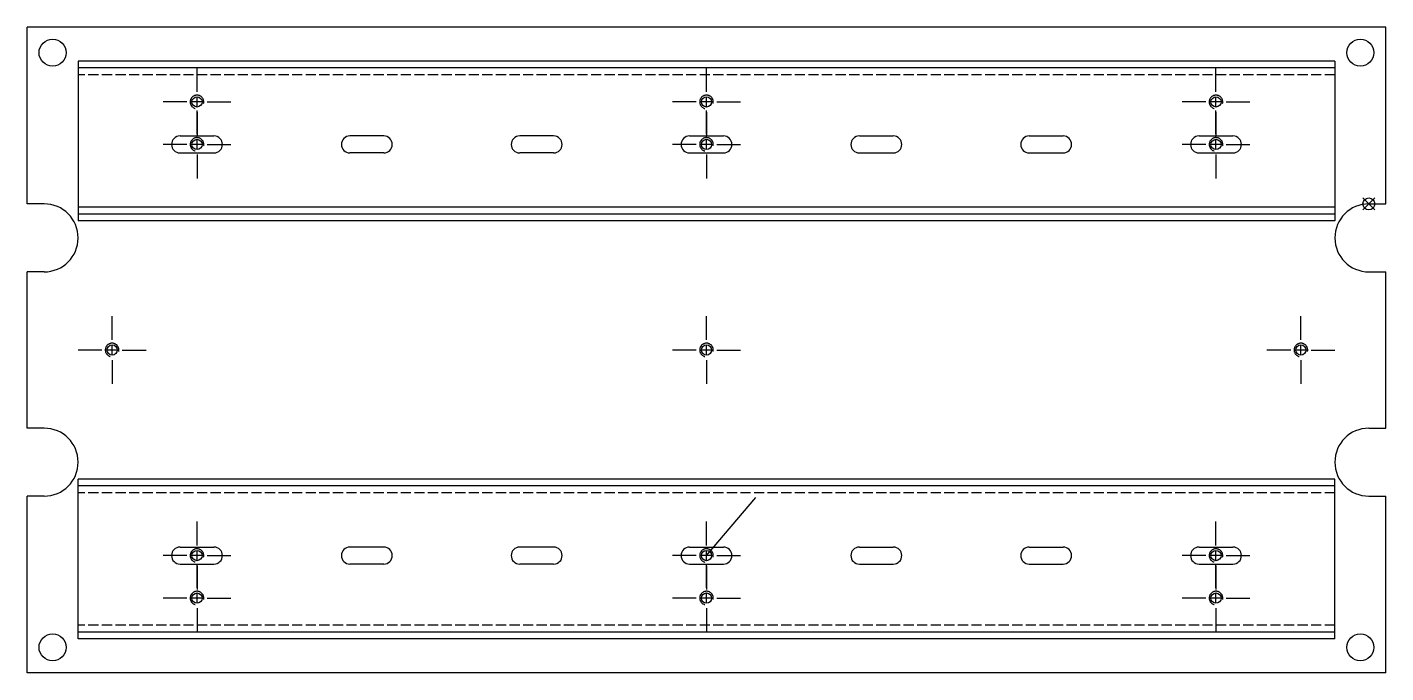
# Model space of a CAD drawing. Extents: x -720 to -320, y 132 to 322.
import ezdxf

# ---------------------------------------------------------------- set-up
doc = ezdxf.new("R2010")
doc.units = 0
doc.header["$MEASUREMENT"] = 0
for name, pattern in [('CENTER', [22, 20, -1, 0, -1]), ('DASHED', [4, 3, -1]), ('THIN', [200000, 200000, 0])]:
    doc.linetypes.add(name, pattern=pattern)
doc.layers.get('0').update_dxf_attribs({"linetype": 'CONTINUOUS'})
doc.layers.add('$PARTREF_BOM', color=7, linetype='CONTINUOUS')
doc.styles.get("Standard").update_dxf_attribs({"font": 'txt.shx', "bigfont": 'chineset.shx'})

# ---------------------------------------------------------------- blocks, each defined once
blk = doc.blocks.new('PARTREF')
at = {"layer": '$PARTREF_BOM', "color": 2}
for p, q in [((-1.75, -1.75), (1.75, 1.75)), ((-1.75, 1.75), (1.75, -1.75))]:
    blk.add_line(p, q, dxfattribs=at)
blk.add_circle((0, 0), 1.75, dxfattribs=at)
at = {"layer": '$PARTREF_BOM', "color": 2, "flags": 1}
for tag, p in [('TAG5', (-16.09, -4.95)), ('TAG10', (-5.65, -5)), ('TAG15', (5.59, -4.74)), ('TAG4', (-16.09, -8.95)), ('TAG9', (-5.65, -9)), ('TAG14', (5.59, -8.74)), ('TAG3', (-16.09, -12.95)), ('TAG8', (-5.65, -13)), ('TAG13', (5.59, -12.74)), ('TAG2', (-16.09, -16.95)), ('TAG7', (-5.65, -17)), ('TAG12', (5.59, -16.74)), ('TAG1', (-16.09, -20.95)), ('TAG6', (-5.65, -21)), ('TAG11', (5.59, -20.74))]:
    blk.add_attdef(tag, p, '', height=2.5, dxfattribs=at)

msp = doc.modelspace()

# ---------------------------------------------------------------- linework, layer by layer
at = {"color": 7, "linetype": 'CONTINUOUS'}
for p, q in [((-719.95, 270.08), (-719.95, 322.08)), ((-319.95, 322.08), (-719.95, 322.08)), ((-319.95, 270.08), (-319.95, 322.08)), ((-704.95, 312.08), (-704.95, 267.08)), ((-334.95, 312.08), (-704.95, 312.08)), ((-334.95, 312.08), (-334.95, 267.08)), ((-704.95, 310.08), (-704.95, 265.08)), ((-334.95, 310.08), (-704.95, 310.08)), ((-334.95, 310.08), (-334.95, 265.08)), ((-674.95, 290.08), (-664.95, 290.08)), ((-614.95, 290.08), (-624.95, 290.08)), ((-564.95, 290.08), (-574.95, 290.08)), ((-524.95, 290.08), (-514.95, 290.08)), ((-474.95, 290.08), (-464.95, 290.08)), ((-424.95, 290.08), (-414.95, 290.08)), ((-374.95, 290.08), (-364.95, 290.08)), ((-674.95, 285.08), (-664.95, 285.08)), ((-614.95, 285.08), (-624.95, 285.08)), ((-564.95, 285.08), (-574.95, 285.08)), ((-524.95, 285.08), (-514.95, 285.08)), ((-474.95, 285.08), (-464.95, 285.08)), ((-424.95, 285.08), (-414.95, 285.08)), ((-374.95, 285.08), (-364.95, 285.08)), ((-714.95, 270.08), (-719.95, 270.08)), ((-334.95, 269.08), (-704.95, 269.08)), ((-324.95, 270.08), (-319.95, 270.08)), ((-334.95, 267.08), (-704.95, 267.08)), ((-334.95, 265.08), (-704.95, 265.08)), ((-714.95, 250.08), (-719.95, 250.08)), ((-719.95, 204.08), (-719.95, 250.08)), ((-324.95, 250.08), (-319.95, 250.08)), ((-319.95, 204.08), (-319.95, 250.08)), ((-714.95, 204.08), (-719.95, 204.08)), ((-324.95, 204.08), (-319.95, 204.08)), ((-704.95, 144.08), (-704.95, 189.08)), ((-334.95, 189.08), (-704.95, 189.08)), ((-334.95, 144.08), (-334.95, 189.08)), ((-714.95, 184.08), (-719.95, 184.08)), ((-719.95, 132.08), (-719.95, 184.08)), ((-704.95, 142.08), (-704.95, 187.08)), ((-334.95, 187.08), (-704.95, 187.08)), ((-334.95, 142.08), (-334.95, 187.08)), ((-324.95, 184.08), (-319.95, 184.08)), ((-319.95, 132.08), (-319.95, 184.08)), ((-674.95, 169.08), (-664.95, 169.08)), ((-614.95, 169.08), (-624.95, 169.08)), ((-564.95, 169.08), (-574.95, 169.08)), ((-524.95, 169.08), (-514.95, 169.08)), ((-474.95, 169.08), (-464.95, 169.08)), ((-424.95, 169.08), (-414.95, 169.08)), ((-374.95, 169.08), (-364.95, 169.08)), ((-674.95, 164.08), (-664.95, 164.08)), ((-614.95, 164.08), (-624.95, 164.08)), ((-564.95, 164.08), (-574.95, 164.08)), ((-524.95, 164.08), (-514.95, 164.08)), ((-474.95, 164.08), (-464.95, 164.08)), ((-424.95, 164.08), (-414.95, 164.08)), ((-374.95, 164.08), (-364.95, 164.08)), ((-334.95, 144.08), (-704.95, 144.08)), ((-334.95, 142.08), (-704.95, 142.08)), ((-319.95, 132.08), (-719.95, 132.08))]:
    msp.add_line(p, q, dxfattribs=at)
at = {"color": 3, "linetype": 'DASHED'}
for p, q in [((-334.95, 310.08), (-704.95, 310.08)), ((-334.95, 308.08), (-704.95, 308.08)), ((-334.95, 267.08), (-704.95, 267.08)), ((-334.95, 187.08), (-704.95, 187.08)), ((-334.95, 185.08), (-704.95, 185.08)), ((-334.95, 146.08), (-704.95, 146.08)), ((-334.95, 144.08), (-704.95, 144.08))]:
    msp.add_line(p, q, dxfattribs=at)
at = {"color": 1, "linetype": 'CENTER'}
for p, q in [((-669.95, 303.08), (-669.95, 310.08)), ((-519.95, 303.08), (-519.95, 310.08)), ((-369.95, 303.08), (-369.95, 310.08)), ((-672.95, 300.08), (-679.95, 300.08)), ((-668.45, 300.08), (-671.45, 300.08)), ((-669.95, 298.58), (-669.95, 301.58)), ((-666.95, 300.08), (-659.95, 300.08)), ((-522.95, 300.08), (-529.95, 300.08)), ((-518.45, 300.08), (-521.45, 300.08)), ((-519.95, 298.58), (-519.95, 301.58)), ((-516.95, 300.08), (-509.95, 300.08)), ((-372.95, 300.08), (-379.95, 300.08)), ((-368.45, 300.08), (-371.45, 300.08)), ((-369.95, 298.58), (-369.95, 301.58)), ((-366.95, 300.08), (-359.95, 300.08)), ((-669.95, 290.58), (-669.95, 297.58)), ((-669.95, 297.08), (-669.95, 290.08)), ((-519.95, 290.58), (-519.95, 297.58)), ((-519.95, 297.08), (-519.95, 290.08)), ((-369.95, 290.58), (-369.95, 297.58)), ((-369.95, 297.08), (-369.95, 290.08)), ((-669.95, 286.08), (-669.95, 289.08)), ((-519.95, 286.08), (-519.95, 289.08)), ((-369.95, 286.08), (-369.95, 289.08)), ((-672.95, 287.58), (-679.95, 287.58)), ((-668.45, 287.58), (-671.45, 287.58)), ((-669.95, 284.58), (-669.95, 277.58)), ((-666.95, 287.58), (-659.95, 287.58)), ((-522.95, 287.58), (-529.95, 287.58)), ((-518.45, 287.58), (-521.45, 287.58)), ((-519.95, 284.58), (-519.95, 277.58)), ((-516.95, 287.58), (-509.95, 287.58)), ((-372.95, 287.58), (-379.95, 287.58)), ((-368.45, 287.58), (-371.45, 287.58)), ((-369.95, 284.58), (-369.95, 277.58)), ((-366.95, 287.58), (-359.95, 287.58)), ((-694.95, 230.08), (-694.95, 237.08)), ((-519.95, 230.08), (-519.95, 237.08)), ((-344.95, 230.08), (-344.95, 237.08)), ((-694.95, 225.58), (-694.95, 228.58)), ((-519.95, 225.58), (-519.95, 228.58)), ((-344.95, 225.58), (-344.95, 228.58)), ((-697.95, 227.08), (-704.95, 227.08)), ((-693.45, 227.08), (-696.45, 227.08)), ((-694.95, 224.08), (-694.95, 217.08)), ((-691.95, 227.08), (-684.95, 227.08)), ((-522.95, 227.08), (-529.95, 227.08)), ((-518.45, 227.08), (-521.45, 227.08)), ((-519.95, 224.08), (-519.95, 217.08)), ((-516.95, 227.08), (-509.95, 227.08)), ((-347.95, 227.08), (-354.95, 227.08)), ((-343.45, 227.08), (-346.45, 227.08)), ((-344.95, 224.08), (-344.95, 217.08)), ((-341.95, 227.08), (-334.95, 227.08)), ((-669.95, 169.58), (-669.95, 176.58)), ((-519.95, 169.58), (-519.95, 176.58)), ((-369.95, 169.58), (-369.95, 176.58)), ((-669.95, 165.08), (-669.95, 168.08)), ((-519.95, 165.08), (-519.95, 168.08)), ((-369.95, 165.08), (-369.95, 168.08)), ((-672.95, 166.58), (-679.95, 166.58)), ((-668.45, 166.58), (-671.45, 166.58)), ((-669.95, 157.08), (-669.95, 164.08)), ((-666.95, 166.58), (-659.95, 166.58)), ((-522.95, 166.58), (-529.95, 166.58)), ((-518.45, 166.58), (-521.45, 166.58)), ((-519.95, 157.08), (-519.95, 164.08)), ((-516.95, 166.58), (-509.95, 166.58)), ((-372.95, 166.58), (-379.95, 166.58)), ((-368.45, 166.58), (-371.45, 166.58)), ((-369.95, 157.08), (-369.95, 164.08)), ((-366.95, 166.58), (-359.95, 166.58)), ((-669.95, 163.58), (-669.95, 156.58)), ((-519.95, 163.58), (-519.95, 156.58)), ((-369.95, 163.58), (-369.95, 156.58)), ((-672.95, 154.08), (-679.95, 154.08)), ((-668.45, 154.08), (-671.45, 154.08)), ((-669.95, 152.58), (-669.95, 155.58)), ((-666.95, 154.08), (-659.95, 154.08)), ((-522.95, 154.08), (-529.95, 154.08)), ((-518.45, 154.08), (-521.45, 154.08)), ((-519.95, 152.58), (-519.95, 155.58)), ((-516.95, 154.08), (-509.95, 154.08)), ((-372.95, 154.08), (-379.95, 154.08)), ((-368.45, 154.08), (-371.45, 154.08)), ((-369.95, 152.58), (-369.95, 155.58)), ((-366.95, 154.08), (-359.95, 154.08)), ((-669.95, 151.08), (-669.95, 144.08)), ((-519.95, 151.08), (-519.95, 144.08)), ((-369.95, 151.08), (-369.95, 144.08))]:
    msp.add_line(p, q, dxfattribs=at)
at = {"color": 7}
msp.add_line((-519.95, 166.58), (-505.46, 183.63), dxfattribs=at)
at = {"color": 7, "linetype": 'CONTINUOUS'}
for centre, radius in [((-712.45, 314.58), 4), ((-327.45, 314.58), 4), ((-669.95, 300.08), 1.5), ((-519.95, 300.08), 1.5), ((-369.95, 300.08), 1.5), ((-669.95, 287.58), 1.5), ((-519.95, 287.58), 1.5), ((-369.95, 287.58), 1.5), ((-694.95, 227.08), 1.5), ((-519.95, 227.08), 1.5), ((-344.95, 227.08), 1.5), ((-669.95, 166.58), 1.5), ((-519.95, 166.58), 1.5), ((-369.95, 166.58), 1.5), ((-669.95, 154.08), 1.5), ((-519.95, 154.08), 1.5), ((-369.95, 154.08), 1.5), ((-712.45, 139.58), 4), ((-327.45, 139.58), 4)]:
    msp.add_circle(centre, radius, dxfattribs=at)
at = {"color": 4, "linetype": 'THIN'}
for centre, start, end in [((-669.95, 300.08), 347.4382, 180), ((-669.95, 300.08), 180, 255.0099), ((-519.95, 300.08), 347.4382, 180), ((-519.95, 300.08), 180, 255.0099), ((-369.95, 300.08), 347.4382, 180), ((-369.95, 300.08), 180, 255.0099), ((-669.95, 287.58), 347.4382, 180), ((-519.95, 287.58), 347.4382, 180), ((-369.95, 287.58), 347.4382, 180), ((-669.95, 287.58), 180, 255.0099), ((-519.95, 287.58), 180, 255.0099), ((-369.95, 287.58), 180, 255.0099), ((-694.95, 227.08), 347.4382, 180), ((-519.95, 227.08), 347.4382, 180), ((-344.95, 227.08), 347.4382, 180), ((-694.95, 227.08), 180, 255.0099), ((-519.95, 227.08), 180, 255.0099), ((-344.95, 227.08), 180, 255.0099), ((-669.95, 166.58), 347.4382, 180), ((-519.95, 166.58), 347.4382, 180), ((-369.95, 166.58), 347.4382, 180), ((-669.95, 166.58), 180, 255.0099), ((-519.95, 166.58), 180, 255.0099), ((-369.95, 166.58), 180, 255.0099), ((-669.95, 154.08), 347.4382, 180), ((-519.95, 154.08), 347.4382, 180), ((-369.95, 154.08), 347.4382, 180), ((-669.95, 154.08), 180, 255.0099), ((-519.95, 154.08), 180, 255.0099), ((-369.95, 154.08), 180, 255.0099)]:
    msp.add_arc(centre, 2, start, end, dxfattribs=at)
at = {"color": 7, "linetype": 'CONTINUOUS'}
for centre, radius, start, end in [((-674.95, 287.58), 2.5, 90, 270), ((-664.95, 287.58), 2.5, 270, 90), ((-624.95, 287.58), 2.5, 90, 270), ((-614.95, 287.58), 2.5, 270, 90), ((-574.95, 287.58), 2.5, 90, 270), ((-564.95, 287.58), 2.5, 270, 90), ((-524.95, 287.58), 2.5, 90, 270), ((-514.95, 287.58), 2.5, 270, 90), ((-474.95, 287.58), 2.5, 90, 270), ((-464.95, 287.58), 2.5, 270, 90), ((-424.95, 287.58), 2.5, 90, 270), ((-414.95, 287.58), 2.5, 270, 90), ((-374.95, 287.58), 2.5, 90, 270), ((-364.95, 287.58), 2.5, 270, 90), ((-714.95, 260.08), 10, 270, 90), ((-324.95, 260.08), 10, 90, 270), ((-714.95, 194.08), 10, 270, 90), ((-324.95, 194.08), 10, 90, 270), ((-674.95, 166.58), 2.5, 90, 270), ((-664.95, 166.58), 2.5, 270, 90), ((-624.95, 166.58), 2.5, 90, 270), ((-614.95, 166.58), 2.5, 270, 90), ((-574.95, 166.58), 2.5, 90, 270), ((-564.95, 166.58), 2.5, 270, 90), ((-524.95, 166.58), 2.5, 90, 270), ((-514.95, 166.58), 2.5, 270, 90), ((-474.95, 166.58), 2.5, 90, 270), ((-464.95, 166.58), 2.5, 270, 90), ((-424.95, 166.58), 2.5, 90, 270), ((-414.95, 166.58), 2.5, 270, 90), ((-374.95, 166.58), 2.5, 90, 270), ((-364.95, 166.58), 2.5, 270, 90)]:
    msp.add_arc(centre, radius, start, end, dxfattribs=at)

# ---------------------------------------------------------------- block references
at = {"color": 7}
msp.add_blockref('PARTREF', (-324.95, 270.08), dxfattribs=at)

doc.saveas('drawing.dxf')
